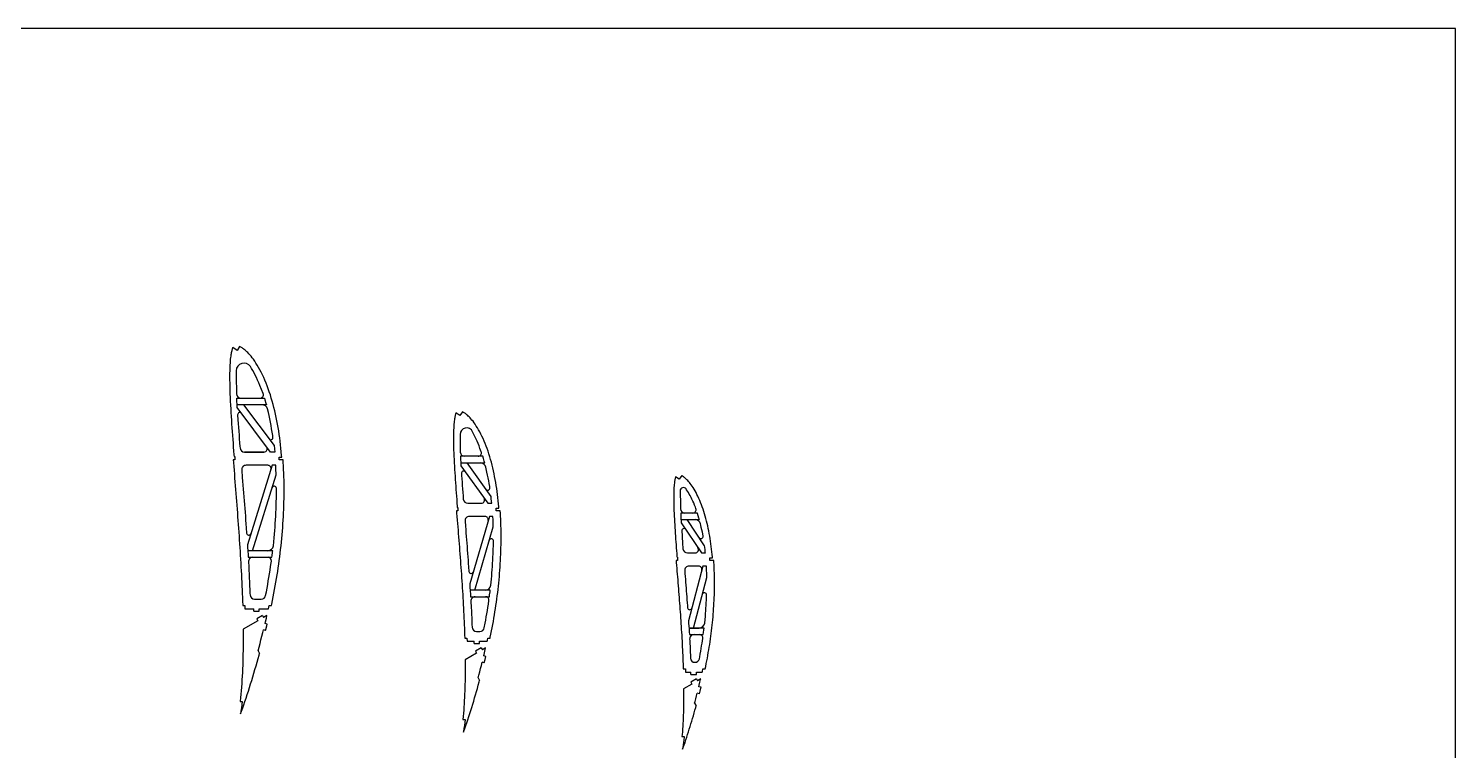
# Model space of a CAD drawing. Header units: millimetres. Extents: x 387 to 11444, y 601 to 6721.
# Drawn here: x 3720 to 5017, y 6064 to 6721 of the extents above; entities that cross this region are included whole.
import ezdxf

# ---------------------------------------------------------------- set-up
doc = ezdxf.new("R2010")
doc.units = ezdxf.units.MM
doc.layers.add('1', color=115, linetype='Continuous', plot=False)
doc.layers.add('2mm轻木', color=150, linetype='Continuous')

msp = doc.modelspace()

# ---------------------------------------------------------------- linework, layer by layer
at = {"layer": '1'}
for p, q in [((5017.005, 6720.648), (386.503, 6720.648)), ((5017.005, 3813.563), (5017.005, 6720.648))]:
    msp.add_line(p, q, dxfattribs=at)
at = {"layer": '2mm轻木', "linetype": 'Continuous'}
for p, q in [((3906.758, 6331.574), (3907.506, 6331.574)), ((3947.665, 6328.574), (3947.665, 6331.074)), ((3947.665, 6331.074), (3950.126, 6331.074)), ((3907.506, 6328.574), (3906.003, 6328.574)), ((3951.318, 6328.574), (3947.665, 6328.574)), ((4110.153, 6282.085), (4108.95, 6282.085)), ((4109.719, 6285.085), (4110.153, 6285.085)), ((4145.035, 6282.085), (4145.035, 6284.585)), ((4145.035, 6284.585), (4147.496, 6284.585)), ((4148.687, 6282.085), (4145.035, 6282.085)), ((4309.41, 6239.916), (4309.844, 6239.916)), ((4339.148, 6236.916), (4339.148, 6239.416)), ((4339.148, 6239.416), (4341.609, 6239.416)), ((4309.844, 6236.916), (4308.641, 6236.916)), ((4342.8, 6236.916), (4339.148, 6236.916))]:
    msp.add_line(p, q, dxfattribs=at)
at = {"layer": '2mm轻木'}
for p, q in [((3914.627, 6195.907), (3916.628, 6195.907)), ((3916.714, 6192.907), (3924.66, 6192.907)), ((3924.66, 6190.907), (3924.66, 6192.907)), ((3924.66, 6190.907), (3929.66, 6190.907)), ((3932.677, 6186.907), (3927.481, 6183.907)), ((3929.66, 6192.907), (3937.996, 6192.907)), ((3929.66, 6190.907), (3929.66, 6192.907)), ((3932.677, 6186.907), (3933.677, 6185.175)), ((3936.651, 6186.891), (3933.677, 6185.175)), ((3938.646, 6195.907), (3940.691, 6195.907)), ((3928.481, 6182.175), (3915.037, 6174.413)), ((3927.481, 6183.907), (3928.481, 6182.175)), ((3936.904, 6179.207), (3934.972, 6179.725)), ((3935.483, 6173.377), (3933.551, 6173.894)), ((4116.485, 6166.485), (4118.486, 6166.485)), ((4118.574, 6163.485), (4124.989, 6163.485)), ((4124.989, 6161.485), (4124.989, 6163.485)), ((4124.989, 6161.485), (4129.989, 6161.485)), ((4129.989, 6163.485), (4136.799, 6163.485)), ((4129.989, 6161.485), (4129.989, 6163.485)), ((4137.446, 6166.485), (4139.492, 6166.485)), ((3928.592, 6154.935), (3929.995, 6152.505)), ((4127.284, 6152.753), (4116.865, 6146.738)), ((4131.48, 6157.485), (4126.284, 6154.485)), ((4126.284, 6154.485), (4127.284, 6152.753)), ((4131.48, 6157.485), (4132.48, 6155.753)), ((4135.45, 6157.468), (4132.48, 6155.753)), ((4135.695, 6149.789), (4133.763, 6150.307)), ((4134.257, 6143.963), (4132.325, 6144.48)), ((4315.086, 6138.383), (4317.087, 6138.383)), ((4317.176, 6135.383), (4322.064, 6135.383)), ((4322.064, 6133.383), (4322.064, 6135.383)), ((4327.064, 6135.383), (4332.344, 6135.383)), ((4327.064, 6133.383), (4327.064, 6135.383)), ((4332.99, 6138.383), (4335.035, 6138.383)), ((4128.616, 6130.386), (4130.02, 6127.953)), ((4322.83, 6124.651), (4315.437, 6120.383)), ((4327.026, 6129.383), (4321.83, 6126.383)), ((4321.83, 6126.383), (4322.83, 6124.651)), ((4322.064, 6133.383), (4327.064, 6133.383)), ((4327.026, 6129.383), (4328.026, 6127.651)), ((4330.992, 6129.363), (4328.026, 6127.651)), ((4331.222, 6121.691), (4329.29, 6122.209)), ((4329.763, 6115.871), (4327.831, 6116.388)), ((3912.264, 6108.907), (3914.279, 6108.907)), ((4325.383, 6107.155), (4326.789, 6104.721)), ((4114.736, 6092.285), (4116.748, 6092.285)), ((4313.911, 6076.983), (4315.919, 6076.983))]:
    msp.add_line(p, q, dxfattribs=at)
at = {"layer": '2mm轻木', "linetype": 'Continuous'}
for points in [[(3950.126, 6331.074), (3950.008, 6332.576), (3949.725, 6335.786), (3949.41, 6338.972), (3949.061, 6342.159), (3948.684, 6345.328), (3948.277, 6348.475), (3947.835, 6351.612), (3947.361, 6354.727), (3946.85, 6357.825), (3946.308, 6360.906), (3945.728, 6363.965), (3945.114, 6367.006), (3944.461, 6370.016), (3943.774, 6373.001), (3943.046, 6375.958), (3942.28, 6378.894), (3941.477, 6381.799), (3940.639, 6384.665), (3939.76, 6387.491), (3938.839, 6390.281), (3937.888, 6393.027), (3936.896, 6395.713), (3935.867, 6398.347), (3934.8, 6400.925), (3933.702, 6403.433), (3932.578, 6405.864), (3931.427, 6408.203), (3930.256, 6410.449), (3929.069, 6412.593), (3927.88, 6414.615), (3926.691, 6416.514), (3925.521, 6418.283), (3924.373, 6419.905), (3923.258, 6421.389), (3922.181, 6422.735), (3921.153, 6423.943), (3920.176, 6425.025), (3919.248, 6425.987), (3918.371, 6426.844), (3917.543, 6427.608), (3916.767, 6428.283), (3916.03, 6428.875), (3915.333, 6429.405), (3914.679, 6429.87), (3914.058, 6430.276), (3913.463, 6430.637), (3912.899, 6430.953), (3912.359, 6431.233), (3911.846, 6431.48), (3911.728, 6431.532), (3909.461, 6428.04), (3905.544, 6430.584), (3905.488, 6430.475), (3905.301, 6430.024), (3905.129, 6429.509), (3904.962, 6428.929), (3904.798, 6428.276), (3904.627, 6427.55), (3904.446, 6426.762), (3904.259, 6425.902), (3904.074, 6424.949), (3903.88, 6423.905), (3903.697, 6422.752), (3903.526, 6421.462), (3903.366, 6420.017), (3903.222, 6418.39), (3903.091, 6416.562), (3902.978, 6414.509), (3902.878, 6412.234), (3902.802, 6409.747), (3902.75, 6407.069), (3902.733, 6404.227), (3902.743, 6401.249), (3902.788, 6398.162), (3902.857, 6394.974), (3902.954, 6391.733), (3903.072, 6388.428), (3903.21, 6385.084), (3903.366, 6381.712), (3903.539, 6378.319), (3903.723, 6374.901), (3903.924, 6371.476), (3904.135, 6368.03), (3904.357, 6364.576), (3904.589, 6361.098), (3904.828, 6357.612), (3905.074, 6354.12), (3905.327, 6350.619), (3905.583, 6347.116), (3905.847, 6343.612), (3906.113, 6340.105), (3906.38, 6336.601), (3906.651, 6333.101), (3906.758, 6331.574)], [(4147.496, 6284.585), (4147.408, 6285.708), (4147.159, 6288.522), (4146.884, 6291.314), (4146.578, 6294.107), (4146.247, 6296.885), (4145.89, 6299.644), (4145.503, 6302.393), (4145.088, 6305.124), (4144.64, 6307.839), (4144.165, 6310.539), (4143.656, 6313.22), (4143.118, 6315.886), (4142.546, 6318.523), (4141.944, 6321.139), (4141.306, 6323.731), (4140.635, 6326.304), (4139.93, 6328.849), (4139.196, 6331.36), (4138.426, 6333.837), (4137.619, 6336.281), (4136.786, 6338.687), (4135.917, 6341.04), (4135.015, 6343.348), (4134.081, 6345.606), (4133.119, 6347.804), (4132.134, 6349.933), (4131.126, 6351.982), (4130.101, 6353.949), (4129.061, 6355.826), (4128.02, 6357.597), (4126.979, 6359.258), (4125.955, 6360.807), (4124.951, 6362.226), (4123.975, 6363.525), (4123.033, 6364.702), (4122.134, 6365.759), (4121.28, 6366.705), (4120.469, 6367.546), (4119.702, 6368.295), (4118.978, 6368.962), (4118.302, 6369.551), (4117.659, 6370.068), (4117.05, 6370.531), (4116.48, 6370.936), (4115.939, 6371.29), (4115.421, 6371.603), (4114.93, 6371.879), (4114.46, 6372.123), (4114.344, 6372.179), (4112.118, 6368.752), (4108.445, 6371.138), (4108.441, 6371.129), (4108.292, 6370.684), (4108.148, 6370.18), (4108.004, 6369.61), (4107.855, 6368.975), (4107.696, 6368.285), (4107.532, 6367.533), (4107.371, 6366.699), (4107.201, 6365.786), (4107.041, 6364.778), (4106.892, 6363.649), (4106.751, 6362.385), (4106.625, 6360.96), (4106.511, 6359.359), (4106.411, 6357.561), (4106.324, 6355.567), (4106.257, 6353.388), (4106.212, 6351.041), (4106.197, 6348.55), (4106.206, 6345.94), (4106.245, 6343.235), (4106.306, 6340.439), (4106.391, 6337.598), (4106.494, 6334.7), (4106.615, 6331.769), (4106.752, 6328.813), (4106.904, 6325.837), (4107.064, 6322.841), (4107.241, 6319.838), (4107.426, 6316.816), (4107.62, 6313.788), (4107.824, 6310.738), (4108.033, 6307.681), (4108.249, 6304.619), (4108.471, 6301.549), (4108.696, 6298.478), (4108.927, 6295.405), (4109.161, 6292.33), (4109.395, 6289.257), (4109.632, 6286.188), (4109.719, 6285.085)], [(3907.506, 6331.574), (3907.506, 6328.574)], [(4112.92, 6325.685), (4134.581, 6325.685), (4134.159, 6327.207), (4133.452, 6329.627), (4132.812, 6331.685), (4112.625, 6331.685), (4112.745, 6329.104), (4112.895, 6326.151), (4113.055, 6323.177), (4113.059, 6323.117), (4137.387, 6289.085), (4141.074, 6289.085), (4140.916, 6290.693), (4140.616, 6293.427), (4140.408, 6295.176), (4118.598, 6325.685)], [(3906.003, 6328.574), (3906.201, 6325.989), (3906.479, 6322.477), (3906.76, 6318.973), (3907.033, 6315.468), (3907.314, 6311.96), (3907.595, 6308.437), (3907.872, 6304.919), (3908.15, 6301.39), (3908.43, 6297.861), (3908.704, 6294.335), (3908.978, 6290.809), (3909.252, 6287.287), (3909.519, 6283.769), (3909.789, 6280.25), (3910.053, 6276.742), (3910.313, 6273.244), (3910.569, 6269.746), (3910.822, 6266.245), (3911.069, 6262.733), (3911.315, 6259.218), (3911.557, 6255.702), (3911.793, 6252.194), (3912.025, 6248.686), (3912.251, 6245.181), (3912.469, 6241.683), (3912.681, 6238.185), (3912.885, 6234.691), (3913.083, 6231.204), (3913.273, 6227.713), (3913.457, 6224.222), (3913.634, 6220.734), (3913.804, 6217.25), (3913.963, 6213.777), (3914.112, 6210.3), (3914.254, 6206.826), (3914.386, 6203.363), (3914.501, 6199.903), (3914.612, 6196.436), (3914.627, 6195.907)], [(3940.691, 6195.907), (3941.003, 6197.365), (3941.686, 6200.666), (3942.352, 6203.973), (3943, 6207.277), (3943.628, 6210.577), (3944.231, 6213.877), (3944.817, 6217.181), (3945.378, 6220.488), (3945.922, 6223.799), (3946.446, 6227.102), (3946.945, 6230.41), (3947.424, 6233.72), (3947.881, 6237.034), (3948.318, 6240.349), (3948.73, 6243.659), (3949.122, 6246.973), (3949.493, 6250.294), (3949.84, 6253.609), (3950.162, 6256.926), (3950.464, 6260.244), (3950.745, 6263.565), (3951.001, 6266.889), (3951.237, 6270.207), (3951.448, 6273.528), (3951.639, 6276.842), (3951.798, 6280.16), (3951.944, 6283.481), (3952.062, 6286.788), (3952.152, 6290.099), (3952.221, 6293.409), (3952.266, 6296.713), (3952.284, 6300.01), (3952.277, 6303.31), (3952.246, 6306.597), (3952.187, 6309.883), (3952.1, 6313.159), (3951.986, 6316.432), (3951.847, 6319.697), (3951.681, 6322.949), (3951.483, 6326.197), (3951.318, 6328.574)], [(4341.609, 6239.416), (4341.55, 6240.159), (4341.337, 6242.577), (4341.1, 6244.976), (4340.837, 6247.375), (4340.554, 6249.762), (4340.247, 6252.132), (4339.914, 6254.494), (4339.557, 6256.84), (4339.173, 6259.172), (4338.764, 6261.491), (4338.328, 6263.794), (4337.865, 6266.084), (4337.374, 6268.35), (4336.857, 6270.597), (4336.309, 6272.822), (4335.733, 6275.032), (4335.128, 6277.219), (4334.497, 6279.375), (4333.836, 6281.502), (4333.143, 6283.601), (4332.427, 6285.667), (4331.681, 6287.687), (4330.907, 6289.668), (4330.105, 6291.607), (4329.279, 6293.494), (4328.434, 6295.321), (4327.569, 6297.079), (4326.689, 6298.767), (4325.797, 6300.378), (4324.904, 6301.897), (4324.011, 6303.322), (4323.133, 6304.65), (4322.272, 6305.867), (4321.435, 6306.98), (4320.628, 6307.989), (4319.858, 6308.894), (4319.127, 6309.704), (4318.433, 6310.424), (4317.777, 6311.064), (4317.157, 6311.636), (4316.579, 6312.139), (4316.03, 6312.58), (4315.51, 6312.975), (4315.024, 6313.321), (4314.564, 6313.622), (4314.122, 6313.889), (4313.704, 6314.124), (4313.693, 6314.13), (4311.519, 6310.783), (4308.141, 6312.977), (4308.076, 6312.751), (4307.954, 6312.264), (4307.825, 6311.72), (4307.689, 6311.127), (4307.549, 6310.483), (4307.41, 6309.769), (4307.265, 6308.986), (4307.128, 6308.123), (4307, 6307.156), (4306.88, 6306.072), (4306.772, 6304.85), (4306.673, 6303.476), (4306.588, 6301.932), (4306.513, 6300.22), (4306.456, 6298.348), (4306.417, 6296.332), (4306.404, 6294.193), (4306.411, 6291.951), (4306.445, 6289.626), (4306.497, 6287.224), (4306.57, 6284.782), (4306.659, 6282.292), (4306.763, 6279.773), (4306.881, 6277.233), (4307.011, 6274.675), (4307.149, 6272.1), (4307.301, 6269.519), (4307.46, 6266.921), (4307.627, 6264.319), (4307.802, 6261.697), (4307.982, 6259.07), (4308.168, 6256.437), (4308.358, 6253.799), (4308.552, 6251.159), (4308.75, 6248.518), (4308.951, 6245.874), (4309.153, 6243.232), (4309.356, 6240.594), (4309.41, 6239.916)], [(4108.95, 6282.085), (4109.115, 6279.942), (4109.358, 6276.862), (4109.605, 6273.789), (4109.845, 6270.716), (4110.091, 6267.639), (4110.337, 6264.55), (4110.58, 6261.465), (4110.824, 6258.37), (4111.07, 6255.275), (4111.31, 6252.184), (4111.55, 6249.092), (4111.79, 6246.003), (4112.024, 6242.918), (4112.262, 6239.832), (4112.493, 6236.756), (4112.721, 6233.688), (4112.946, 6230.621), (4113.167, 6227.551), (4113.383, 6224.471), (4113.599, 6221.388), (4113.812, 6218.306), (4114.019, 6215.229), (4114.222, 6212.153), (4114.42, 6209.08), (4114.611, 6206.012), (4114.797, 6202.945), (4114.976, 6199.88), (4115.15, 6196.822), (4115.317, 6193.761), (4115.478, 6190.7), (4115.633, 6187.641), (4115.782, 6184.586), (4115.922, 6181.54), (4116.052, 6178.491), (4116.177, 6175.445), (4116.293, 6172.408), (4116.393, 6169.374), (4116.485, 6166.485)], [(4110.153, 6285.085), (4110.153, 6282.085)], [(4139.492, 6166.485), (4139.634, 6167.149), (4140.233, 6170.043), (4140.816, 6172.943), (4141.385, 6175.84), (4141.935, 6178.734), (4142.464, 6181.628), (4142.978, 6184.525), (4143.47, 6187.426), (4143.947, 6190.329), (4144.407, 6193.226), (4144.844, 6196.126), (4145.264, 6199.029), (4145.665, 6201.936), (4146.048, 6204.842), (4146.41, 6207.745), (4146.753, 6210.651), (4147.079, 6213.564), (4147.383, 6216.47), (4147.665, 6219.379), (4147.93, 6222.288), (4148.176, 6225.201), (4148.401, 6228.116), (4148.608, 6231.025), (4148.793, 6233.938), (4148.96, 6236.844), (4149.1, 6239.753), (4149.228, 6242.665), (4149.331, 6245.566), (4149.41, 6248.469), (4149.471, 6251.372), (4149.511, 6254.269), (4149.526, 6257.16), (4149.52, 6260.054), (4149.492, 6262.936), (4149.441, 6265.818), (4149.365, 6268.691), (4149.264, 6271.561), (4149.143, 6274.424), (4148.997, 6277.276), (4148.824, 6280.124), (4148.687, 6282.085)], [(4313.05, 6274.116), (4329.761, 6274.116), (4329.356, 6275.577), (4328.752, 6277.642), (4328.122, 6279.671), (4327.975, 6280.116), (4312.754, 6280.116), (4312.758, 6280.036), (4312.874, 6277.524), (4313.003, 6274.989), (4313.14, 6272.436), (4313.209, 6271.264), (4331.563, 6243.916), (4335.176, 6243.916), (4335.132, 6244.354), (4334.876, 6246.694), (4334.599, 6249.022), (4334.417, 6250.43), (4318.521, 6274.116)], [(4125.559, 6210.085), (4142.388, 6267.725), (4142.368, 6268.476), (4142.27, 6271.29), (4142.15, 6274.097), (4142.008, 6276.884), (4141.996, 6277.085), (4138.87, 6277.085), (4120.993, 6215.853), (4121.003, 6215.699), (4121.208, 6212.609), (4121.406, 6209.522), (4121.598, 6206.441), (4121.741, 6204.085), (4138.888, 6204.085), (4139.105, 6205.732), (4139.461, 6208.589), (4139.638, 6210.085), (4121.37, 6210.085)], [(4309.844, 6239.916), (4309.844, 6236.916)], [(4308.641, 6236.916), (4308.772, 6235.214), (4308.981, 6232.567), (4309.193, 6229.924), (4309.399, 6227.282), (4309.611, 6224.638), (4309.823, 6221.983), (4310.032, 6219.33), (4310.241, 6216.67), (4310.453, 6214.009), (4310.659, 6211.352), (4310.865, 6208.694), (4311.072, 6206.039), (4311.273, 6203.386), (4311.477, 6200.734), (4311.676, 6198.089), (4311.872, 6195.452), (4312.065, 6192.815), (4312.256, 6190.176), (4312.441, 6187.528), (4312.627, 6184.878), (4312.81, 6182.229), (4312.988, 6179.584), (4313.163, 6176.939), (4313.332, 6174.297), (4313.497, 6171.66), (4313.657, 6169.023), (4313.811, 6166.389), (4313.96, 6163.76), (4314.103, 6161.129), (4314.242, 6158.497), (4314.375, 6155.868), (4314.503, 6153.241), (4314.623, 6150.623), (4314.736, 6148.002), (4314.843, 6145.383), (4314.942, 6142.772), (4315.029, 6140.164), (4315.086, 6138.383)], [(4335.035, 6138.383), (4335.522, 6140.739), (4336.024, 6143.232), (4336.513, 6145.723), (4336.986, 6148.211), (4337.44, 6150.699), (4337.882, 6153.189), (4338.305, 6155.682), (4338.716, 6158.178), (4339.11, 6160.669), (4339.487, 6163.162), (4339.847, 6165.657), (4340.192, 6168.156), (4340.522, 6170.654), (4340.833, 6173.15), (4341.128, 6175.648), (4341.408, 6178.152), (4341.669, 6180.65), (4341.912, 6183.151), (4342.139, 6185.652), (4342.351, 6188.156), (4342.544, 6190.662), (4342.722, 6193.163), (4342.881, 6195.666), (4343.025, 6198.165), (4343.145, 6200.666), (4343.255, 6203.169), (4343.344, 6205.662), (4343.412, 6208.158), (4343.464, 6210.654), (4343.498, 6213.144), (4343.511, 6215.63), (4343.506, 6218.117), (4343.482, 6220.595), (4343.438, 6223.072), (4343.373, 6225.542), (4343.286, 6228.009), (4343.182, 6230.471), (4343.057, 6232.922), (4342.908, 6235.371), (4342.8, 6236.916)], [(3916.628, 6195.907), (3916.711, 6193.034), (3916.714, 6192.907)], [(3934.972, 6179.725), (3935.344, 6181.28), (3936.119, 6184.586), (3936.651, 6186.891)], [(3937.996, 6192.907), (3938.341, 6194.485), (3938.646, 6195.907)], [(3915.037, 6174.413), (3915.052, 6172.315), (3915.066, 6168.887), (3915.062, 6165.469), (3915.045, 6162.05), (3915.014, 6158.639), (3914.965, 6155.238), (3914.903, 6151.838), (3914.823, 6148.451), (3914.726, 6145.071), (3914.608, 6141.701), (3914.473, 6138.338), (3914.324, 6134.993), (3914.15, 6131.662), (3913.956, 6128.354), (3913.738, 6125.065), (3913.499, 6121.796), (3913.242, 6118.565), (3912.954, 6115.382), (3912.639, 6112.245), (3912.296, 6109.166), (3912.264, 6108.907)], [(3935.483, 6173.377), (3935.689, 6174.201), (3936.497, 6177.505), (3936.904, 6179.207)], [(3928.574, 6154.87), (3929.473, 6158.173), (3930.359, 6161.476), (3931.23, 6164.778), (3932.084, 6168.077), (3932.924, 6171.379), (3933.551, 6173.894)], [(4118.486, 6166.485), (4118.489, 6166.395), (4118.574, 6163.485)], [(4136.799, 6163.485), (4137.059, 6164.675), (4137.446, 6166.485)], [(3912.653, 6097.682), (3913.592, 6100.112), (3914.625, 6102.923), (3915.662, 6105.832), (3916.692, 6108.834), (3917.728, 6111.922), (3918.761, 6115.07), (3919.794, 6118.263), (3920.82, 6121.484), (3921.836, 6124.732), (3922.845, 6127.994), (3923.847, 6131.273), (3924.835, 6134.553), (3925.809, 6137.839), (3926.773, 6141.126), (3927.722, 6144.422), (3928.662, 6147.726), (3929.588, 6151.03), (3929.995, 6152.505)], [(4133.763, 6150.307), (4134.432, 6153.1), (4135.111, 6155.998), (4135.45, 6157.468)], [(4134.25, 6143.932), (4134.973, 6146.836), (4135.682, 6149.733), (4135.695, 6149.789)], [(4116.865, 6146.738), (4116.876, 6145.182), (4116.888, 6142.175), (4116.885, 6139.178), (4116.87, 6136.18), (4116.843, 6133.189), (4116.8, 6130.207), (4116.746, 6127.224), (4116.676, 6124.254), (4116.591, 6121.29), (4116.487, 6118.336), (4116.369, 6115.387), (4116.238, 6112.453), (4116.086, 6109.532), (4115.916, 6106.632), (4115.724, 6103.747), (4115.514, 6100.88), (4115.289, 6098.047), (4115.037, 6095.256), (4114.76, 6092.505), (4114.736, 6092.285)], [(4128.616, 6130.386), (4129.285, 6132.844), (4130.061, 6135.74), (4130.825, 6138.635), (4131.574, 6141.526), (4132.31, 6144.421), (4132.325, 6144.48)], [(4317.087, 6138.383), (4317.111, 6137.612), (4317.176, 6135.383)], [(4332.344, 6135.383), (4332.52, 6136.184), (4332.99, 6138.383)], [(4115.218, 6080.886), (4115.596, 6081.865), (4116.502, 6084.33), (4117.411, 6086.881), (4118.314, 6089.513), (4119.223, 6092.222), (4120.129, 6094.982), (4121.035, 6097.782), (4121.935, 6100.606), (4122.826, 6103.455), (4123.71, 6106.315), (4124.589, 6109.191), (4125.455, 6112.067), (4126.309, 6114.949), (4127.155, 6117.831), (4127.987, 6120.722), (4128.811, 6123.619), (4129.623, 6126.516), (4130.02, 6127.953)], [(4329.29, 6122.209), (4329.666, 6123.75), (4330.262, 6126.239), (4330.846, 6128.729), (4330.992, 6129.363)], [(4315.437, 6120.383), (4315.444, 6119.367), (4315.455, 6116.783), (4315.452, 6114.206), (4315.439, 6111.629), (4315.415, 6109.058), (4315.379, 6106.494), (4315.332, 6103.93), (4315.272, 6101.377), (4315.198, 6098.829), (4315.11, 6096.289), (4315.008, 6093.754), (4314.895, 6091.232), (4314.765, 6088.721), (4314.618, 6086.228), (4314.454, 6083.748), (4314.273, 6081.283), (4314.08, 6078.848), (4313.911, 6076.983)], [(4325.383, 6107.155), (4325.84, 6108.835), (4326.507, 6111.323), (4327.164, 6113.81), (4327.807, 6116.295), (4327.831, 6116.388)], [(4329.763, 6115.871), (4330.379, 6118.293), (4331.001, 6120.789), (4331.222, 6121.691)], [(3914.279, 6108.907), (3913.904, 6105.894), (3913.495, 6102.933), (3913.057, 6100.06), (3912.653, 6097.682)], [(4314.515, 6065.404), (4315.123, 6067.056), (4315.904, 6069.249), (4316.68, 6071.512), (4317.462, 6073.841), (4318.24, 6076.213), (4319.019, 6078.62), (4319.793, 6081.048), (4320.558, 6083.497), (4321.319, 6085.956), (4322.074, 6088.428), (4322.819, 6090.9), (4323.553, 6093.378), (4324.28, 6095.855), (4324.996, 6098.341), (4325.704, 6100.831), (4326.402, 6103.322), (4326.789, 6104.721)], [(4116.748, 6092.285), (4116.446, 6089.571), (4116.114, 6086.903), (4115.755, 6084.304), (4115.37, 6081.781), (4115.218, 6080.886)], [(4315.919, 6076.983), (4315.854, 6076.259), (4315.614, 6073.873), (4315.353, 6071.529), (4315.067, 6069.232), (4314.758, 6066.993), (4314.515, 6065.404)]]:
    msp.add_lwpolyline(points, dxfattribs=at)
for points in [[(3930.415, 6384.574, 0.52806591), (3933.209, 6388.666), (3930.3, 6396.107), (3929.279, 6398.574), (3928.23, 6400.971), (3927.162, 6403.28), (3926.074, 6405.492), (3924.971, 6407.609), (3923.858, 6409.619), (3922.75, 6411.502), (3921.646, 6413.266), (3921.603, 6413.33, 0.74108887), (3908.765, 6409.51), (3908.733, 6404.219), (3908.743, 6401.303), (3908.787, 6398.271), (3908.855, 6395.129), (3908.951, 6391.929), (3909.076, 6388.431, 0.40382835), (3913.073, 6384.574)], [(3913.651, 6370.838, 0.74628935), (3910.052, 6369.514), (3910.344, 6364.968), (3910.575, 6361.503), (3910.813, 6358.028), (3911.059, 6354.547), (3911.311, 6351.052), (3911.567, 6347.56), (3911.83, 6344.062), (3912.096, 6340.56), (3912.194, 6339.27, 0.3921204), (3916.183, 6335.574), (3933.99, 6335.574), (3916.183, 6335.574)], [(3938.565, 6347.49, 0.77627716), (3942.148, 6348.966), (3941.898, 6350.743), (3941.435, 6353.788), (3940.936, 6356.817), (3940.406, 6359.827), (3939.84, 6362.812), (3939.241, 6365.777), (3938.605, 6368.708), (3937.937, 6371.611), (3937.16, 6374.769, 0.34514992), (3932.305, 6378.574)], [(4128.67, 6331.685, 0.52204143), (4131.484, 6335.724), (4130.308, 6338.909), (4129.449, 6341.108), (4128.56, 6343.256), (4127.647, 6345.342), (4123.632, 6354.022, 0.8053004), (4112.186, 6351.483), (4112.206, 6345.994), (4112.244, 6343.343), (4112.304, 6340.594), (4112.454, 6335.566, 0.40549058), (4116.452, 6331.685)], [(4135.704, 6301.757, 0.78888121), (4139.308, 6303.22), (4139.162, 6304.185), (4138.725, 6306.831), (4138.262, 6309.46), (4137.768, 6312.067), (4137.245, 6314.656), (4136.69, 6317.215), (4135.634, 6321.806, 0.34943149), (4130.761, 6325.685)], [(4323.775, 6280.116, 0.52204143), (4326.59, 6284.155), (4326.072, 6285.556), (4325.34, 6287.429), (4324.584, 6289.257), (4323.807, 6291.031), (4323.018, 6292.737), (4322.216, 6294.368), (4321.403, 6295.927), (4320.586, 6297.404), (4319.775, 6298.783), (4318.966, 6300.074), (4318.18, 6301.261), (4317.666, 6301.989, 0.73974692), (4312.218, 6300.191), (4312.495, 6287.379), (4312.567, 6284.979), (4312.603, 6283.974, 0.40382835), (4316.6, 6280.116)], [(4317.322, 6265.135, 0.76772459), (4313.666, 6263.884), (4313.968, 6259.486), (4314.152, 6256.864), (4314.343, 6254.231), (4314.535, 6251.603), (4314.733, 6248.967), (4314.836, 6247.613, 0.39214167), (4318.825, 6243.916), (4325.936, 6243.916, 0.60006715), (4328.427, 6248.588)]]:
    msp.add_lwpolyline(points, format="xyb", dxfattribs=at)
at = {"layer": '2mm轻木'}
for points in [[(3915.364, 6378.574), (3943.108, 6341.404), (3943.442, 6338.351), (3943.717, 6335.574), (3939.973, 6335.574), (3909.663, 6376.181), (3909.531, 6378.632), (3909.359, 6382.004), (3909.24, 6384.574), (3934.384, 6384.574), (3934.894, 6382.932), (3935.706, 6380.157), (3936.144, 6378.574), (3909.534, 6378.574)], [(3923.488, 6245.907), (3945.038, 6314.826), (3944.991, 6316.161), (3944.855, 6319.37), (3944.691, 6322.557), (3944.63, 6323.574), (3941.486, 6323.574), (3918.871, 6251.248), (3919.011, 6249.142), (3919.237, 6245.624), (3919.456, 6242.113), (3919.589, 6239.907), (3941.199, 6239.907), (3941.375, 6241.239), (3941.781, 6244.503), (3941.947, 6245.907), (3919.219, 6245.907)]]:
    msp.add_lwpolyline(points, dxfattribs=at)
for points in [[(3940.268, 6319.678, 0.50603324), (3937.405, 6323.574), (3917.74, 6323.574, 0.43780498), (3913.753, 6319.255), (3914.292, 6312.518), (3914.573, 6308.994), (3914.851, 6305.469), (3915.128, 6301.938), (3915.409, 6298.409), (3915.683, 6294.877), (3915.957, 6291.352), (3916.232, 6287.823), (3916.499, 6284.298), (3916.769, 6280.78), (3917.033, 6277.266), (3917.294, 6273.763), (3917.551, 6270.254), (3917.805, 6266.742), (3918.146, 6261.871, 0.82894206), (3922.05, 6261.414)], [(4117.103, 6317.46, 0.75433119), (4113.48, 6316.169), (4113.607, 6314.18), (4113.81, 6311.143), (4114.019, 6308.097), (4114.234, 6305.046), (4114.455, 6301.982), (4114.679, 6298.922), (4114.91, 6295.855), (4115.144, 6292.782, 0.39214171), (4119.132, 6289.085), (4131.554, 6289.085, 0.61015927), (4133.995, 6293.83)], [(3937.521, 6245.907, 0.38611605), (3942.497, 6250.423), (3943.193, 6257.582), (3943.491, 6260.856), (3943.767, 6264.129), (3944.02, 6267.407), (3944.253, 6270.677), (3944.461, 6273.952), (3944.649, 6277.211), (3944.806, 6280.481), (3944.95, 6283.759), (3945.065, 6287.008), (3945.154, 6290.267), (3945.222, 6293.53), (3945.267, 6296.779), (3945.297, 6302.547, 0.86118029), (3941.388, 6303.155)], [(4137.749, 6273.245, 0.50008556), (4134.869, 6277.085), (4120.69, 6277.085, 0.43780498), (4116.703, 6272.766), (4117.069, 6268.198), (4117.315, 6265.107), (4117.559, 6262.015), (4117.802, 6258.919), (4118.048, 6255.824), (4118.289, 6252.726), (4118.529, 6249.634), (4118.77, 6246.539), (4119.004, 6243.447), (4119.241, 6240.362), (4119.473, 6237.28), (4119.701, 6234.207), (4119.927, 6231.129), (4120.223, 6227.04, 0.83605651), (4124.137, 6226.623)], [(4329.441, 6257.844, 0.81609175), (4333.067, 6259.331), (4332.439, 6262.641), (4331.992, 6264.854), (4331.518, 6267.042), (4331.02, 6269.207), (4330.748, 6270.311, 0.34514992), (4325.893, 6274.116)], [(4135.192, 6210.085, 0.38611605), (4140.168, 6214.602), (4140.696, 6220.034), (4140.957, 6222.9), (4141.199, 6225.765), (4141.42, 6228.633), (4141.624, 6231.496), (4141.806, 6234.361), (4141.97, 6237.213), (4142.108, 6240.074), (4142.233, 6242.943), (4142.647, 6254.561, 0.88290074), (4138.729, 6255.192)], [(3923.834, 6239.907, 0.43089003), (3919.84, 6235.681), (3920.072, 6231.592), (3920.263, 6228.087), (3920.448, 6224.583), (3920.625, 6221.082), (3920.796, 6217.581), (3920.956, 6214.087), (3921.106, 6210.593), (3921.249, 6207.102), (3921.3, 6205.755, 0.40312119), (3925.297, 6201.907), (3931.522, 6201.907, 0.35853597), (3935.447, 6205.137), (3936.127, 6208.604), (3936.746, 6211.86), (3937.341, 6215.118), (3937.92, 6218.378), (3938.474, 6221.642), (3939.012, 6224.914), (3939.528, 6228.173), (3940.02, 6231.433), (3940.492, 6234.7), (3940.74, 6236.497, 0.45499623), (3937.769, 6239.907)], [(4332.004, 6228.151, 0.49191009), (4329.103, 6231.916), (4320.384, 6231.916, 0.43780498), (4316.397, 6227.597), (4316.589, 6225.196), (4316.801, 6222.539), (4317.01, 6219.88), (4317.219, 6217.218), (4317.431, 6214.558), (4317.638, 6211.894), (4317.844, 6209.236), (4318.051, 6206.575), (4318.253, 6203.916), (4318.457, 6201.264), (4318.656, 6198.613), (4318.852, 6195.971), (4318.992, 6194.069, 0.84681131), (4322.92, 6193.705)], [(4324.347, 6175.583), (4336.464, 6221.537), (4336.44, 6222.917), (4336.376, 6225.327), (4336.292, 6227.738), (4336.19, 6230.143), (4336.099, 6231.916), (4332.996, 6231.916), (4319.84, 6182.021), (4319.972, 6180.053), (4320.148, 6177.395), (4320.318, 6174.74), (4320.484, 6172.09), (4320.635, 6169.583), (4333.32, 6169.583), (4333.578, 6171.544), (4333.884, 6173.993), (4334.071, 6175.583), (4320.264, 6175.583), (4329.629, 6175.583, 0.3879024), (4334.608, 6180.13), (4335.166, 6186.264), (4335.374, 6188.72), (4335.563, 6191.179), (4335.738, 6193.633), (4335.894, 6196.09), (4336.035, 6198.534), (4336.153, 6200.987), (4336.261, 6203.447), (4336.336, 6205.553, 0.89464486), (4332.403, 6206.135)], [(4125.988, 6204.085, 0.43028664), (4121.994, 6199.867), (4122.307, 6194.136), (4122.469, 6191.061), (4122.624, 6187.989), (4122.774, 6184.917), (4122.915, 6181.851), (4123.046, 6178.784), (4123.147, 6176.322, 0.40228569), (4127.144, 6172.485), (4130.31, 6172.485, 0.36019498), (4134.24, 6175.738), (4135.054, 6180.017), (4135.575, 6182.869), (4136.081, 6185.723), (4136.566, 6188.579), (4137.037, 6191.444), (4137.489, 6194.296), (4137.919, 6197.149), (4138.426, 6200.656, 0.45689911), (4135.457, 6204.085)], [(4324.874, 6169.583, 0.43089003), (4320.88, 6165.356), (4320.949, 6164.149), (4321.093, 6161.503), (4321.233, 6158.858), (4321.367, 6156.216), (4321.495, 6153.572), (4321.617, 6150.933), (4321.73, 6148.295), (4321.733, 6148.219, 0.40228569), (4325.729, 6144.383), (4325.821, 6144.383, 0.36019498), (4329.751, 6147.636), (4330.104, 6149.494), (4330.551, 6151.939), (4330.985, 6154.386), (4331.401, 6156.836), (4331.805, 6159.294), (4332.193, 6161.739), (4332.856, 6166.135, 0.45880524), (4329.89, 6169.583)]]:
    msp.add_lwpolyline(points, format="xyb", dxfattribs=at)
msp.add_arc((3933.99, 6338.574), 3, 270, 36.738572, dxfattribs=at)

doc.saveas('drawing.dxf')
